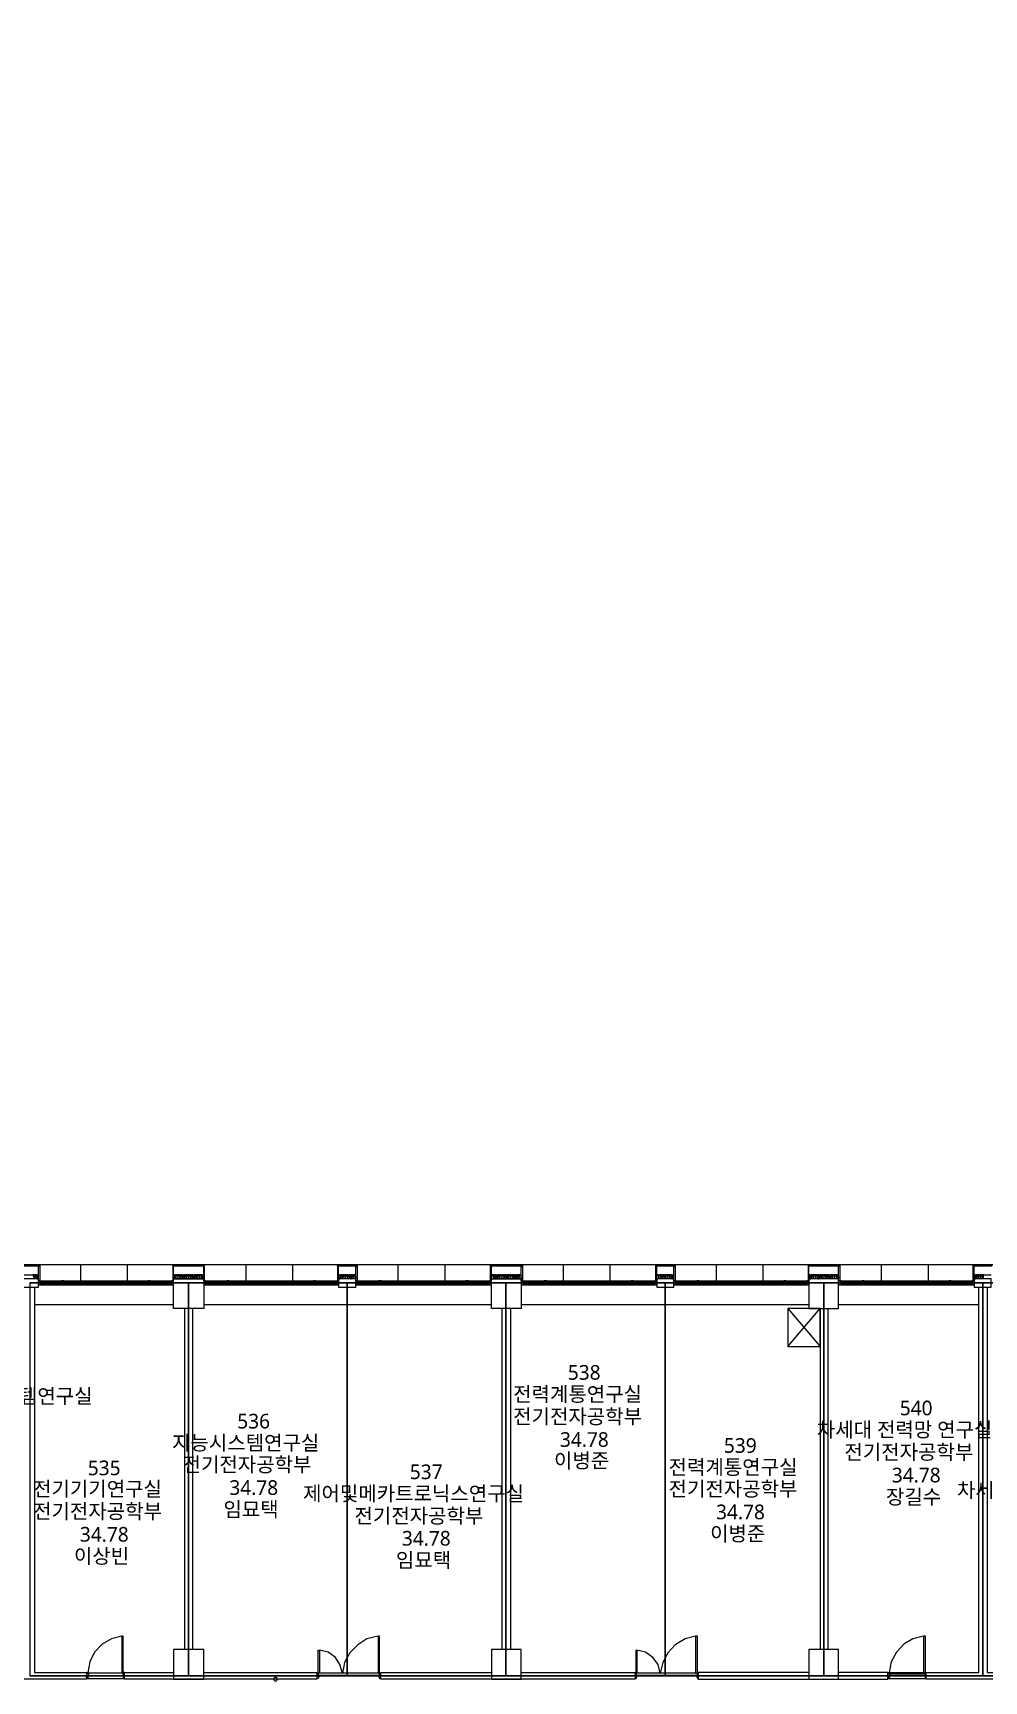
# Model space of a CAD drawing. Header units: millimetres. Extents: x -4048 to 127016, y -1911 to 106724.
# Drawn here: x 38010 to 60472, y 29561 to 68490 of the extents above; entities that cross this region are included whole.
import ezdxf

# ---------------------------------------------------------------- set-up
doc = ezdxf.new("R2010")
doc.units = ezdxf.units.MM
doc.layers.add('PDF_문자', color=7, linetype='Continuous')
doc.layers.add('PDF_형상', color=7, linetype='Continuous')
doc.styles.add('PDF 맑은 고딕', font='malgun.ttf')

msp = doc.modelspace()

# ---------------------------------------------------------------- linework, layer by layer
at = {"layer": 'PDF_형상', "lineweight": 5}
for points in [[(37936, 38971), (41684, 38971), (45432, 38971), (49180, 38971), (52944, 38971), (56692, 38971), (60441, 38971), (64453, 38971), (68201, 38971), (68201, 42221), (62447, 42221), (62447, 46063), (62447, 49764), (62447, 51164), (62447, 56281), (62447, 57681), (62447, 61227), (62447, 64711), (62447, 67479), (62447, 84369)], [(66304, 39391), (20143, 39391)], [(39133, 39391), (39133, 39018)], [(40238, 39391), (40238, 39018)], [(43037, 39391), (43037, 39018)], [(44141, 39391), (44141, 39018)], [(46630, 39391), (46630, 39018)], [(47734, 39391), (47734, 39018)], [(50533, 39391), (50533, 39018)], [(51638, 39391), (51638, 39018)], [(54142, 39391), (54142, 39018)], [(55246, 39391), (55246, 39018)], [(58045, 39391), (58045, 39018)], [(59150, 39391), (59150, 39018)], [(37734, 39158), (38138, 39158), (38122, 39158), (38107, 39142), (38091, 39158), (38076, 39158), (38060, 39158), (38060, 39142), (38076, 39095), (38076, 39080), (38060, 39064), (38045, 39064), (38045, 39080), (38045, 39095), (38045, 39142), (38045, 39158), (38029, 39158), (38014, 39158), (38014, 39142), (38029, 39095), (38029, 39080), (38014, 39064), (37998, 39064)], [(38138, 39018), (41326, 39018)], [(38185, 38986), (41280, 38986)], [(38185, 38940), (41280, 38940)], [(42042, 39064), (42042, 38364), (41326, 38364), (41326, 39064)], [(42042, 39018), (45230, 39018)], [(42088, 38986), (45183, 38986)], [(42088, 38940), (45183, 38940)], [(45634, 39018), (48838, 39018)], [(45681, 38986), (48792, 38986)], [(45681, 38940), (48792, 38940)], [(49538, 39018), (52742, 39018)], [(49585, 38986), (52695, 38986)], [(49585, 38940), (52695, 38940)], [(53146, 39018), (56335, 39018)], [(53193, 38986), (56288, 38986)], [(53193, 38940), (56288, 38940)], [(57035, 39018), (60238, 39018)], [(57097, 38986), (60192, 38986)], [(57097, 38940), (60192, 38940)], [(60472, 39064), (60456, 39064), (60456, 39080), (60456, 39095), (60456, 39142), (60456, 39158), (60441, 39158), (60425, 39158), (60425, 39142), (60441, 39095), (60441, 39080), (60425, 39064), (60409, 39064), (60394, 39080), (60394, 39095), (60409, 39142), (60409, 39158), (60394, 39158), (60378, 39158), (60378, 39142), (60394, 39095), (60394, 39080), (60378, 39064), (60363, 39064), (60347, 39080), (60347, 39095), (60363, 39142), (60363, 39158), (60347, 39158), (60332, 39158), (60332, 39142), (60332, 39095), (60332, 39080), (60332, 39064), (60316, 39064), (60301, 39080), (60301, 39095), (60316, 39142), (60316, 39158), (60301, 39158), (60269, 39158), (60269, 39142), (60254, 39158), (60238, 39158), (60643, 39158)], [(38045, 38862), (38045, 29764), (39273, 29764), (39273, 29608), (36583, 29608)], [(38138, 38924), (41326, 38924)], [(42042, 38924), (45230, 38924)], [(45634, 38924), (48838, 38924)], [(49538, 38924), (52742, 38924)], [(53146, 38924), (56335, 38924)], [(57035, 38924), (60238, 38924)], [(60549, 38862), (60549, 29764), (61063, 29764), (61063, 29608), (59103, 29608), (59103, 29764), (60347, 29764), (60347, 38862)], [(38045, 38458), (41326, 38458)], [(41591, 38364), (41591, 30308)], [(41777, 38364), (41777, 30308)], [(42042, 38458), (48838, 38458)], [(49087, 38364), (49087, 30308)], [(49289, 38364), (49289, 30308)], [(49538, 38458), (56335, 38458)], [(55837, 37462), (56599, 38364), (56599, 30308)], [(55837, 38364), (56599, 37462)], [(56786, 38364), (56786, 30308)], [(57035, 38458), (60347, 38458)], [(40113, 30619), (39864, 30557), (39647, 30432), (39460, 30246), (39351, 30013), (39304, 29764)], [(46163, 30619), (45899, 30557), (45681, 30417), (45494, 30230), (45370, 29997), (45323, 29748), (45261, 29950), (45152, 30121), (44981, 30246), (44779, 30292)], [(53660, 30619), (53411, 30557), (53177, 30417), (53006, 30230), (52882, 29997), (52820, 29748), (52773, 29950), (52649, 30121), (52478, 30246), (52275, 30292)], [(59041, 30619), (58792, 30557), (58574, 30432), (58403, 30246), (58279, 30013), (58232, 29764), (59041, 29764)], [(42042, 29608), (42042, 30308), (41326, 30308), (41326, 29608)], [(49538, 29608), (49538, 30308), (48838, 30308), (48838, 29608)], [(57035, 29608), (57035, 30308), (56335, 30308), (56335, 29608)], [(64453, 29686), (60441, 29686), (56692, 29686), (52944, 29686), (49180, 29686), (45432, 29686), (41684, 29686), (37936, 29686)], [(39273, 29748), (39273, 29764), (39304, 29764), (39304, 29733), (39320, 29733), (39320, 29686), (39304, 29639), (39273, 29639), (39273, 29655)], [(40175, 29748), (40175, 29764), (40144, 29764), (40144, 29733), (40129, 29733), (40129, 29686), (40144, 29639), (40175, 29639), (40175, 29655)], [(42042, 29764), (44717, 29764), (44717, 29608), (40175, 29608), (40175, 29764), (41326, 29764)], [(44717, 29733), (44717, 29748), (44748, 29748), (44748, 29701), (44763, 29701), (44763, 29670), (44748, 29624), (44717, 29624)], [(44763, 29701), (46179, 29701)], [(46163, 29748), (44779, 29748)], [(46225, 29733), (46225, 29748), (46194, 29748), (46194, 29701), (46179, 29701), (46179, 29670), (46194, 29624), (46225, 29624)], [(49538, 29764), (52229, 29764), (52229, 29608), (46225, 29608), (46225, 29764), (48838, 29764)], [(52229, 29733), (52229, 29748), (52260, 29748), (52260, 29701), (52260, 29670), (52260, 29624), (52229, 29624)], [(52260, 29701), (53691, 29701)], [(53660, 29748), (52275, 29748)], [(53722, 29733), (53722, 29748), (53706, 29748), (53706, 29701), (53691, 29701), (53691, 29670), (53706, 29624), (53722, 29624)], [(56335, 29764), (53722, 29764), (53722, 29608), (58201, 29608), (58201, 29764), (57035, 29764)], [(58201, 29748), (58201, 29764), (58232, 29764), (58232, 29733), (58248, 29733), (58248, 29686), (58232, 29639), (58201, 29639), (58201, 29655)], [(58248, 29733), (59072, 29733)], [(59103, 29748), (59103, 29764), (59087, 29764), (59087, 29733), (59072, 29733), (59072, 29686), (59087, 29639), (59103, 29639), (59103, 29655)]]:
    msp.add_lwpolyline(points, dxfattribs=at)
for points in [[(37734, 39360), (37702, 39391), (38153, 39391), (38122, 39360)], [(38138, 39344), (38169, 39375), (38169, 39018), (38138, 39018)], [(41342, 39360), (41311, 39391), (42057, 39391), (42026, 39360)], [(41326, 39344), (41311, 39375), (41311, 39018), (41326, 39018)], [(42042, 39344), (42057, 39375), (42057, 39018), (42042, 39018)], [(45230, 39344), (45199, 39375), (45199, 39018), (45230, 39018)], [(45246, 39360), (45214, 39391), (45665, 39391), (45634, 39360)], [(45634, 39344), (45665, 39375), (45665, 39018), (45634, 39018)], [(48838, 39360), (48807, 39391), (49569, 39391), (49538, 39360)], [(48838, 39344), (48807, 39375), (48807, 39018), (48838, 39018)], [(49538, 39344), (49569, 39375), (49569, 39018), (49538, 39018)], [(52742, 39360), (52711, 39391), (53162, 39391), (53131, 39360)], [(52742, 39344), (52711, 39375), (52711, 39018), (52742, 39018)], [(53146, 39344), (53177, 39375), (53177, 39018), (53146, 39018)], [(56350, 39360), (56319, 39391), (57066, 39391), (57035, 39360)], [(56335, 39344), (56319, 39375), (56319, 39018), (56335, 39018)], [(57035, 39344), (57066, 39375), (57066, 39018), (57035, 39018)], [(60238, 39344), (60207, 39375), (60207, 39018), (60238, 39018)], [(60254, 39360), (60223, 39391), (60674, 39391), (60643, 39360)], [(37734, 38862), (38138, 38862), (38138, 39064), (37734, 39064)], [(37936, 38971), (37936, 29686), (41684, 29686), (41684, 38971)], [(38107, 39142), (38091, 39095), (38091, 39080), (38107, 39064), (38122, 39064), (38122, 39080), (38122, 39095)], [(38138, 38924), (38185, 38924), (38185, 39018), (38138, 39018)], [(38682, 38924), (38729, 38924), (38729, 39018), (38682, 39018)], [(40735, 38924), (40782, 38924), (40782, 39018), (40735, 39018)], [(41280, 38924), (41326, 38924), (41326, 39018), (41280, 39018)], [(42011, 39142), (41995, 39158), (41979, 39158), (41964, 39158), (41964, 39142), (41979, 39095), (41979, 39080), (41964, 39064), (41948, 39064), (41948, 39080), (41933, 39095), (41948, 39142), (41948, 39158), (41933, 39158), (41917, 39158), (41917, 39142), (41933, 39095), (41933, 39080), (41917, 39064), (41902, 39064), (41886, 39080), (41886, 39095), (41902, 39142), (41902, 39158), (41886, 39158), (41871, 39158), (41871, 39142), (41871, 39095), (41871, 39080), (41871, 39064), (41855, 39064), (41839, 39080), (41839, 39095), (41855, 39142), (41855, 39158), (41839, 39158), (41824, 39158), (41808, 39142), (41793, 39158), (41777, 39158), (41762, 39158), (41762, 39142), (41777, 39095), (41777, 39080), (41762, 39064), (41746, 39064), (41746, 39080), (41746, 39095), (41746, 39142), (41746, 39158), (41731, 39158), (41715, 39158), (41715, 39142), (41731, 39095), (41731, 39080), (41715, 39064), (41700, 39064), (41684, 39080), (41684, 39095), (41700, 39142), (41700, 39158), (41684, 39158), (41668, 39158), (41668, 39142), (41684, 39095), (41684, 39080), (41668, 39064), (41653, 39064), (41637, 39080), (41637, 39095), (41653, 39142), (41653, 39158), (41637, 39158), (41622, 39158), (41622, 39142), (41622, 39095), (41622, 39080), (41622, 39064), (41606, 39064), (41591, 39080), (41591, 39095), (41606, 39142), (41606, 39158), (41591, 39158), (41575, 39158), (41560, 39142), (41544, 39158), (41528, 39158), (41513, 39158), (41513, 39142), (41528, 39095), (41528, 39080), (41513, 39064), (41497, 39064), (41497, 39080), (41497, 39095), (41497, 39142), (41497, 39158), (41482, 39158), (41466, 39158), (41466, 39142), (41482, 39095), (41482, 39080), (41466, 39064), (41451, 39064), (41435, 39080), (41435, 39095), (41451, 39142), (41451, 39158), (41435, 39158), (41420, 39158), (41420, 39142), (41435, 39095), (41420, 39080), (41420, 39064), (41404, 39064), (41388, 39080), (41388, 39095), (41404, 39142), (41404, 39158), (41388, 39158), (41373, 39158), (41357, 39142), (41357, 39158), (41326, 39158), (42042, 39158), (42011, 39158)], [(41326, 38364), (41326, 39064), (42042, 39064), (42042, 38364)], [(41357, 39142), (41342, 39095), (41342, 39080), (41357, 39064), (41373, 39064), (41373, 39080), (41373, 39095)], [(41560, 39142), (41544, 39095), (41544, 39080), (41544, 39064), (41560, 39064), (41575, 39080), (41575, 39095)], [(41684, 38971), (41684, 29686), (45432, 29686), (45432, 38971)], [(41808, 39142), (41793, 39095), (41793, 39080), (41808, 39064), (41824, 39064), (41824, 39080), (41824, 39095)], [(42011, 39142), (41995, 39095), (41995, 39080), (41995, 39064), (42011, 39064), (42026, 39080), (42026, 39095)], [(42042, 38924), (42088, 38924), (42088, 39018), (42042, 39018)], [(42586, 38924), (42633, 38924), (42633, 39018), (42586, 39018)], [(44639, 38924), (44686, 38924), (44686, 39018), (44639, 39018)], [(45183, 38924), (45230, 38924), (45230, 39018), (45183, 39018)], [(45619, 39142), (45634, 39095), (45634, 39080), (45619, 39064), (45603, 39064), (45588, 39080), (45588, 39095), (45603, 39142), (45603, 39158), (45588, 39158), (45572, 39158), (45572, 39142), (45572, 39095), (45572, 39080), (45572, 39064), (45557, 39064), (45541, 39080), (45541, 39095), (45557, 39142), (45557, 39158), (45541, 39158), (45525, 39158), (45510, 39142), (45510, 39158), (45479, 39158), (45463, 39158), (45463, 39142), (45479, 39095), (45479, 39080), (45463, 39064), (45448, 39064), (45448, 39080), (45448, 39095), (45448, 39142), (45448, 39158), (45432, 39158), (45417, 39158), (45417, 39142), (45432, 39095), (45432, 39080), (45417, 39064), (45401, 39064), (45386, 39080), (45386, 39095), (45401, 39142), (45401, 39158), (45386, 39158), (45370, 39158), (45370, 39142), (45386, 39095), (45386, 39080), (45370, 39064), (45354, 39064), (45339, 39080), (45339, 39095), (45354, 39142), (45354, 39158), (45339, 39158), (45323, 39158), (45323, 39142), (45323, 39095), (45323, 39080), (45323, 39064), (45308, 39064), (45292, 39080), (45292, 39095), (45308, 39142), (45308, 39158), (45292, 39158), (45277, 39158), (45261, 39142), (45246, 39158), (45230, 39158), (45634, 39158), (45619, 39158)], [(45634, 39064), (45230, 39064), (45230, 38862), (45634, 38862)], [(45261, 39142), (45246, 39095), (45246, 39080), (45246, 39064), (45261, 39064), (45277, 39080), (45277, 39095)], [(45432, 38971), (45432, 29686), (49180, 29686), (49180, 38971)], [(45510, 39142), (45494, 39095), (45494, 39080), (45510, 39064), (45525, 39064), (45525, 39080), (45525, 39095)], [(45634, 38924), (45681, 38924), (45681, 39018), (45634, 39018)], [(46179, 38924), (46241, 38924), (46241, 39018), (46179, 39018)], [(48232, 38924), (48294, 38924), (48294, 39018), (48232, 39018)], [(48792, 38924), (48838, 38924), (48838, 39018), (48792, 39018)], [(49523, 39142), (49538, 39095), (49538, 39080), (49523, 39064), (49507, 39064), (49491, 39080), (49491, 39095), (49507, 39142), (49507, 39158), (49491, 39158), (49476, 39158), (49476, 39142), (49476, 39095), (49476, 39080), (49476, 39064), (49460, 39064), (49445, 39080), (49445, 39095), (49460, 39142), (49460, 39158), (49445, 39158), (49414, 39158), (49414, 39142), (49398, 39158), (49383, 39158), (49367, 39158), (49367, 39142), (49383, 39095), (49383, 39080), (49367, 39064), (49351, 39064), (49351, 39080), (49351, 39095), (49351, 39142), (49351, 39158), (49336, 39158), (49320, 39158), (49320, 39142), (49336, 39095), (49336, 39080), (49320, 39064), (49305, 39064), (49289, 39080), (49289, 39095), (49305, 39142), (49305, 39158), (49289, 39158), (49274, 39158), (49274, 39142), (49289, 39095), (49274, 39080), (49274, 39064), (49258, 39064), (49243, 39080), (49243, 39095), (49258, 39142), (49258, 39158), (49243, 39158), (49227, 39158), (49211, 39142), (49211, 39158), (49180, 39158), (49165, 39158), (49165, 39142), (49180, 39095), (49180, 39080), (49165, 39064), (49149, 39064), (49149, 39080), (49149, 39095), (49149, 39142), (49149, 39158), (49134, 39158), (49118, 39158), (49118, 39142), (49134, 39095), (49134, 39080), (49118, 39064), (49103, 39064), (49087, 39080), (49087, 39095), (49103, 39142), (49103, 39158), (49087, 39158), (49072, 39158), (49072, 39142), (49087, 39095), (49087, 39080), (49072, 39064), (49056, 39064), (49040, 39080), (49040, 39095), (49056, 39142), (49056, 39158), (49040, 39158), (49025, 39158), (49025, 39142), (49025, 39095), (49025, 39080), (49025, 39064), (49009, 39064), (48994, 39080), (48994, 39095), (49009, 39142), (49009, 39158), (48994, 39158), (48978, 39158), (48963, 39142), (48947, 39158), (48932, 39158), (48916, 39158), (48916, 39142), (48932, 39095), (48932, 39080), (48916, 39064), (48900, 39064), (48900, 39080), (48900, 39095), (48900, 39142), (48900, 39158), (48885, 39158), (48869, 39158), (48869, 39142), (48885, 39095), (48885, 39080), (48869, 39064), (48854, 39064), (48838, 39080), (48838, 39095), (48854, 39142), (48854, 39158), (48838, 39158), (49538, 39158), (49523, 39158)], [(48838, 39064), (49538, 39064), (49538, 38364), (48838, 38364)], [(48838, 39064), (49538, 39064), (49538, 38364), (48838, 38364)], [(48963, 39142), (48947, 39095), (48947, 39080), (48963, 39064), (48978, 39080), (48978, 39095)], [(49180, 38971), (49180, 29686), (52944, 29686), (52944, 38971)], [(49211, 39142), (49196, 39095), (49196, 39080), (49211, 39064), (49227, 39064), (49227, 39080), (49227, 39095)], [(49414, 39142), (49398, 39095), (49398, 39080), (49398, 39064), (49414, 39064), (49429, 39080), (49429, 39095)], [(49538, 38924), (49585, 38924), (49585, 39018), (49538, 39018)], [(50082, 38924), (50145, 38924), (50145, 39018), (50082, 39018)], [(52135, 38924), (52182, 38924), (52182, 39018), (52135, 39018)], [(52695, 38924), (52742, 38924), (52742, 39018), (52695, 39018)], [(53115, 39142), (53100, 39158), (53084, 39158), (53069, 39158), (53069, 39142), (53084, 39095), (53084, 39080), (53069, 39064), (53053, 39064), (53053, 39080), (53053, 39095), (53053, 39142), (53053, 39158), (53037, 39158), (53022, 39158), (53022, 39142), (53037, 39095), (53037, 39080), (53022, 39064), (53006, 39064), (52991, 39080), (52991, 39095), (53006, 39142), (53006, 39158), (52991, 39158), (52975, 39158), (52975, 39142), (52991, 39095), (52975, 39080), (52975, 39064), (52960, 39064), (52944, 39080), (52944, 39095), (52960, 39142), (52960, 39158), (52944, 39158), (52929, 39158), (52929, 39142), (52929, 39095), (52929, 39080), (52929, 39064), (52913, 39064), (52897, 39080), (52897, 39095), (52913, 39142), (52913, 39158), (52882, 39158), (52866, 39158), (52866, 39142), (52882, 39095), (52882, 39080), (52866, 39064), (52851, 39064), (52851, 39080), (52851, 39095), (52851, 39142), (52851, 39158), (52835, 39158), (52820, 39158), (52820, 39142), (52835, 39095), (52835, 39080), (52820, 39064), (52804, 39064), (52789, 39080), (52789, 39095), (52804, 39142), (52804, 39158), (52789, 39158), (52773, 39158), (52773, 39142), (52789, 39095), (52789, 39080), (52773, 39064), (52758, 39064), (52742, 39080), (52742, 39095), (52758, 39142), (52758, 39158), (52742, 39158), (53146, 39158), (53131, 39158)], [(53146, 39064), (52742, 39064), (52742, 38862), (53146, 38862)], [(52944, 38971), (52944, 29686), (52944, 38971), (52944, 29686), (56692, 29686), (56692, 38971)], [(53115, 39142), (53100, 39095), (53100, 39080), (53100, 39064), (53115, 39064), (53131, 39080), (53131, 39095)], [(53146, 38924), (53193, 38924), (53193, 39018), (53146, 39018)], [(53691, 38924), (53737, 38924), (53737, 39018), (53691, 39018)], [(55744, 38924), (55790, 38924), (55790, 39018), (55744, 39018)], [(56288, 38924), (56335, 38924), (56335, 39018), (56288, 39018)], [(57019, 39142), (57035, 39095), (57035, 39080), (57019, 39064), (57003, 39064), (57003, 39080), (57003, 39095), (57003, 39142), (57003, 39158), (56988, 39158), (56972, 39158), (56972, 39142), (56988, 39095), (56988, 39080), (56972, 39064), (56957, 39064), (56941, 39080), (56941, 39095), (56957, 39142), (56957, 39158), (56941, 39158), (56926, 39158), (56926, 39142), (56941, 39095), (56941, 39080), (56926, 39064), (56910, 39064), (56895, 39080), (56895, 39095), (56910, 39142), (56910, 39158), (56895, 39158), (56879, 39158), (56879, 39142), (56879, 39095), (56879, 39080), (56879, 39064), (56863, 39064), (56848, 39080), (56848, 39095), (56863, 39142), (56863, 39158), (56848, 39158), (56832, 39158), (56817, 39142), (56801, 39158), (56786, 39158), (56770, 39158), (56770, 39142), (56786, 39095), (56786, 39080), (56770, 39064), (56755, 39064), (56755, 39080), (56755, 39095), (56755, 39142), (56755, 39158), (56739, 39158), (56723, 39158), (56723, 39142), (56739, 39095), (56739, 39080), (56723, 39064), (56708, 39064), (56692, 39080), (56692, 39095), (56708, 39142), (56708, 39158), (56692, 39158), (56677, 39158), (56677, 39142), (56692, 39095), (56692, 39080), (56677, 39064), (56661, 39064), (56646, 39080), (56646, 39095), (56661, 39142), (56661, 39158), (56646, 39158), (56630, 39158), (56630, 39142), (56630, 39095), (56630, 39080), (56630, 39064), (56615, 39064), (56599, 39080), (56599, 39095), (56615, 39142), (56615, 39158), (56599, 39158), (56568, 39158), (56568, 39142), (56552, 39158), (56537, 39158), (56521, 39158), (56521, 39142), (56537, 39095), (56537, 39080), (56521, 39064), (56506, 39064), (56506, 39080), (56490, 39095), (56506, 39142), (56506, 39158), (56490, 39158), (56475, 39158), (56475, 39142), (56490, 39095), (56490, 39080), (56475, 39064), (56459, 39064), (56444, 39080), (56444, 39095), (56459, 39142), (56459, 39158), (56444, 39158), (56428, 39158), (56428, 39142), (56428, 39095), (56428, 39080), (56428, 39064), (56412, 39064), (56397, 39080), (56397, 39095), (56412, 39142), (56412, 39158), (56397, 39158), (56381, 39158), (56366, 39142), (56350, 39158), (56335, 39158), (57035, 39158), (57019, 39158)], [(57035, 39064), (56335, 39064), (56335, 38364), (57035, 38364)], [(57035, 39064), (56335, 39064), (56335, 38364), (57035, 38364)], [(56366, 39142), (56350, 39095), (56350, 39080), (56366, 39064), (56381, 39064), (56381, 39080), (56381, 39095)], [(56568, 39142), (56552, 39095), (56552, 39080), (56552, 39064), (56568, 39064), (56583, 39080), (56583, 39095)], [(56692, 38971), (56692, 29686), (60441, 29686), (60441, 38971)], [(56817, 39142), (56801, 39095), (56801, 39080), (56817, 39064), (56832, 39080), (56832, 39095)], [(57035, 38924), (57097, 38924), (57097, 39018), (57035, 39018)], [(57594, 38924), (57641, 38924), (57641, 39018), (57594, 39018)], [(59647, 38924), (59694, 38924), (59694, 39018), (59647, 39018)], [(60192, 38924), (60238, 38924), (60238, 39018), (60192, 39018)], [(60238, 38862), (60643, 38862), (60643, 39064), (60238, 39064)], [(60269, 39142), (60254, 39095), (60254, 39080), (60254, 39064), (60269, 39064), (60285, 39080), (60285, 39095)], [(60441, 38971), (60441, 29686), (64453, 29686), (64453, 32516), (64453, 38971)], [(55837, 38364), (55837, 37462), (56599, 37462), (56599, 38364)], [(40144, 29764), (40144, 30619), (40113, 30619), (40113, 29764)], [(46194, 29748), (46194, 30619), (46163, 30619), (46163, 29748)], [(53706, 29748), (53706, 30619), (53660, 30619), (53660, 29748)], [(59087, 29764), (59087, 30619), (59041, 30619), (59041, 29764)], [(41326, 29608), (42042, 29608), (42042, 30308), (41326, 30308)], [(44748, 29748), (44748, 30292), (44779, 30292), (44779, 29748)], [(49538, 29608), (49538, 30308), (48838, 30308), (48838, 29608)], [(52260, 29748), (52260, 30292), (52275, 30292), (52275, 29748)], [(57035, 29608), (57035, 30308), (56335, 30308), (56335, 29608)], [(40175, 29748), (39273, 29748), (39273, 29624), (40175, 29624)], [(43737, 29655), (43706, 29639), (43690, 29608), (43706, 29577), (43737, 29561), (43768, 29577), (43784, 29608), (43768, 29639)], [(59103, 29748), (58201, 29748), (58201, 29624), (59103, 29624)]]:
    msp.add_lwpolyline(points, close=True, dxfattribs=at)

# ---------------------------------------------------------------- texts
at = {"layer": 'PDF_문자', "attachment_point": 4, "style": 'PDF 맑은 고딕'}
for s, insert, char_height in [('538', (50642, 36849), 346.5), ('반도체 및 마이크로/나노시스템연구실', (32057, 36274), 346.53), ('전력계통연구실', (49351, 36321), 346.5), ('536', (42835, 35698), 346.5), ('전기전자공학부', (49351, 35792), 346.5), ('540', (58481, 36009), 346.5), ('34.78', (50456, 35263), 346.5), ('차세대 전력망 연구실', (56521, 35481), 346.53), ('지능시스템연구실', (41295, 35170), 346.5), ('539', (54328, 35123), 346.5), ('전기전자공학부', (57174, 34952), 346.5), ('535', (39305, 34594), 346.5), ('전기전자공학부', (41544, 34657), 346.5), ('537', (46910, 34501), 346.5), ('이병준', (50316, 34750), 346.5), ('전력계통연구실', (53022, 34594), 346.5), ('전기기기연구실', (38013, 34081), 346.5), ('34.78', (42648, 34128), 346.5), ('전기전자공학부', (53022, 34081), 346.5), ('34.78', (58294, 34423), 346.5), ('차세대 전력망 연구실', (59834, 34050), 346.53), ('제어및메카트로닉스연구실', (44390, 33972), 346.53), ('장길수', (58155, 33894), 346.5), ('전기전자공학부', (38013, 33553), 346.5), ('임묘택', (42508, 33599), 346.5), ('전기전자공학부', (45603, 33444), 346.5), ('34.78', (54142, 33553), 346.5), ('34.78', (39118, 33024), 346.5), ('34.78', (46723, 32930), 346.5), ('이병준', (54002, 33024), 346.5), ('이상빈', (38978, 32495), 346.5), ('임묘택', (46583, 32401), 346.5)]:
    msp.add_mtext(s, dxfattribs=dict(at, insert=insert, char_height=char_height))

doc.saveas('drawing.dxf')
